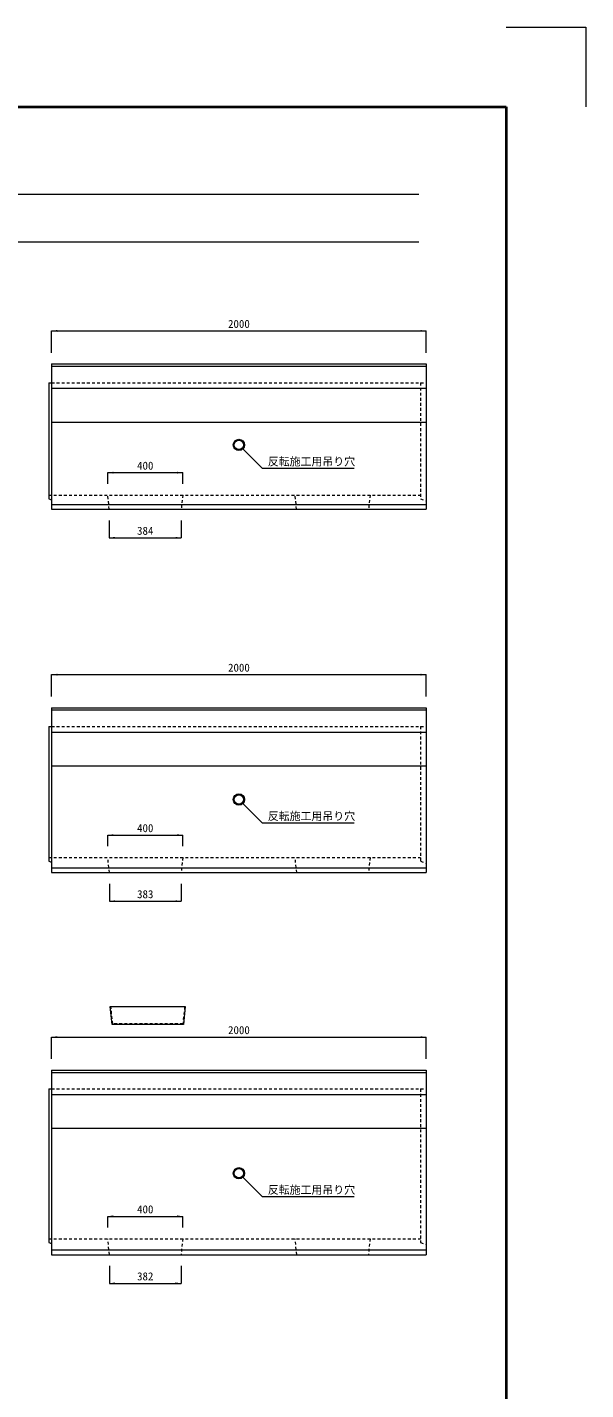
# Model space of a CAD drawing. Units: millimetres at full size. Extents: x -5540 to 13511, y -4102 to 22994.
# Drawn here: x 387 to 3368, y 15721 to 22994 of the extents above; entities that cross this region are included whole.
import ezdxf
from ezdxf.enums import TextEntityAlignment as Align

# ---------------------------------------------------------------- set-up
doc = ezdxf.new("R2010")
doc.units = ezdxf.units.MM
doc.header["$LTSCALE"] = 40
doc.linetypes.add('USER1', pattern=[0.675, 0.375, -0.3])
for name, color, linetype, lineweight in [('Defpoints_3', 7, 'Continuous', 13), ('図枠', 7, 'Continuous', 5), ('寸法線', 7, 'Continuous', 13), ('引出線', 4, 'Continuous', 13), ('本体', 2, 'Continuous', 13)]:
    doc.layers.add(name, color=color, linetype=linetype, lineweight=lineweight)
doc.styles.add('ＭＳ ゴシック', font='')
doc.styles.get('ＭＳ ゴシック').set_extended_font_data('MS Gothic')

# ---------------------------------------------------------------- blocks, each defined once
blk = doc.blocks.new('filled_arrow')
at = {"color": 0, "linetype": 'Continuous', "lineweight": -2}
blk.add_solid([(7.5, 1.25), (0, 0), (7.5, -1.25)], dxfattribs=at)

msp = doc.modelspace()

# ---------------------------------------------------------------- linework, layer by layer
at = {"layer": 'Defpoints_3'}
for p, q in [((2944.03, 22994.37), (3368.23, 22994.37)), ((3368.23, 22994.37), (3368.23, 22570.17))]:
    msp.add_line(p, q, dxfattribs=at)
at = {"layer": '図枠', "lineweight": 40}
for p, q in [((-4691.57, 22570.17), (2944.03, 22570.17)), ((2944.03, 22570.17), (2944.03, 10819.83))]:
    msp.add_line(p, q, dxfattribs=at)
at = {"layer": '図枠', "lineweight": 13}
for p, q in [((-4224.95, 22103.55), (2477.41, 22103.55)), ((-4224.95, 21849.03), (2477.41, 21849.03))]:
    msp.add_line(p, q, dxfattribs=at)
at = {"layer": '寸法線'}
for p, q in [((516.77, 21373.24), (2516.78, 21373.24)), ((516.77, 21256.83), (516.77, 21373.24)), ((2516.78, 21256.83), (2516.78, 21373.24)), ((816.77, 20616.6), (1216.77, 20616.6)), ((816.77, 20556.83), (816.77, 20616.6)), ((1216.77, 20556.83), (1216.77, 20616.6)), ((824.67, 20361.83), (824.67, 20268.85)), ((1208.88, 20361.83), (1208.88, 20268.85)), ((824.67, 20268.85), (1208.88, 20268.85)), ((516.77, 19538.24), (2516.78, 19538.24)), ((516.77, 19421.83), (516.77, 19538.24)), ((2516.78, 19421.83), (2516.78, 19538.24)), ((816.77, 18681.6), (1216.77, 18681.6)), ((816.77, 18621.83), (816.77, 18681.6)), ((1216.77, 18621.83), (1216.77, 18681.6)), ((825.19, 18421.83), (825.19, 18328.85)), ((1208.35, 18421.83), (1208.35, 18328.85)), ((825.19, 18328.85), (1208.35, 18328.85)), ((516.77, 17603.24), (2516.78, 17603.24)), ((516.77, 17486.83), (516.77, 17603.24)), ((2516.78, 17486.83), (2516.78, 17603.24)), ((816.77, 16646.6), (1216.77, 16646.6)), ((816.77, 16586.83), (816.77, 16646.6)), ((1216.77, 16586.83), (1216.77, 16646.6)), ((825.72, 16381.83), (825.72, 16288.85)), ((1207.83, 16381.83), (1207.83, 16288.85)), ((825.72, 16288.85), (1207.83, 16288.85))]:
    msp.add_line(p, q, dxfattribs=at)
at = {"layer": '引出線'}
for points in [[(1537.99, 20743.61), (1640.91, 20640.69), (2131.87, 20640.69)], [(1537.99, 18850.61), (1640.91, 18747.69), (2131.87, 18747.69)], [(1537.99, 16855.61), (1640.91, 16752.69), (2131.87, 16752.69)]]:
    msp.add_lwpolyline(points, dxfattribs=at)
at = {"layer": '本体'}
for p, q in [((516.77, 21196.83), (2516.78, 21196.83)), ((516.77, 21196.83), (516.77, 20421.83)), ((2516.78, 21196.83), (2516.78, 20421.83)), ((516.77, 20421.83), (2516.78, 20421.83)), ((516.77, 19361.83), (2516.78, 19361.83)), ((516.77, 19361.83), (516.77, 18481.83)), ((2516.78, 19361.83), (2516.78, 18481.83)), ((516.77, 18481.83), (2516.78, 18481.83)), ((830.22, 17766.03), (1230.22, 17766.03)), ((840.22, 17671.03), (830.22, 17766.03)), ((1230.22, 17766.03), (1220.22, 17671.03)), ((1220.22, 17671.03), (840.22, 17671.03)), ((516.77, 17426.83), (2516.78, 17426.83)), ((516.77, 17426.83), (516.77, 16441.83)), ((2516.78, 17426.83), (2516.78, 16441.83)), ((516.77, 16441.83), (2516.78, 16441.83))]:
    msp.add_line(p, q, dxfattribs=at)
at = {"layer": '本体', "lineweight": 9}
for p, q in [((516.78, 21184.83), (2516.78, 21184.83)), ((501.77, 21096.83), (516.77, 21096.83)), ((501.77, 21096.83), (501.77, 20476.83)), ((516.77, 21066.83), (2516.77, 21066.83)), ((516.78, 20886.83), (2516.78, 20886.83)), ((501.77, 20476.83), (516.77, 20471.83)), ((516.77, 20447.37), (2516.77, 20447.37)), ((516.78, 19349.83), (2516.78, 19349.83)), ((501.77, 19261.83), (516.77, 19261.83)), ((501.77, 19261.83), (501.77, 18541.83)), ((516.77, 19231.83), (2516.77, 19231.83)), ((516.78, 19051.83), (2516.78, 19051.83)), ((501.77, 18541.83), (516.77, 18536.83)), ((516.78, 18507.16), (2516.78, 18507.16)), ((516.78, 17414.83), (2516.78, 17414.83)), ((501.77, 17326.83), (516.77, 17326.83)), ((501.77, 17326.83), (501.77, 16506.83)), ((516.77, 17296.83), (2516.77, 17296.83)), ((516.78, 17116.83), (2516.78, 17116.83)), ((501.77, 16506.83), (516.77, 16501.83)), ((516.78, 16467.37), (2516.78, 16467.37))]:
    msp.add_line(p, q, dxfattribs=at)
at = {"layer": '本体', "linetype": 'USER1', "lineweight": 9}
for p, q in [((516.77, 21096.83), (2486.77, 21096.83)), ((2486.77, 21096.83), (2516.78, 21096.83)), ((2486.77, 21096.83), (2486.77, 20476.83)), ((501.77, 20496.83), (2486.77, 20496.83)), ((824.67, 20421.83), (816.77, 20496.83)), ((1216.77, 20496.83), (1208.88, 20421.83)), ((1824.67, 20421.83), (1816.78, 20496.83)), ((2216.78, 20496.83), (2208.88, 20421.83)), ((2486.77, 20476.83), (2516.78, 20466.83)), ((516.78, 19261.83), (2486.77, 19261.83)), ((2486.77, 19261.83), (2516.78, 19261.83)), ((2486.77, 19261.83), (2486.77, 18541.83)), ((501.77, 18561.83), (2486.77, 18561.83)), ((825.19, 18481.83), (816.77, 18561.83)), ((1216.77, 18561.83), (1208.35, 18481.83)), ((1825.2, 18481.83), (1816.77, 18561.83)), ((2216.77, 18561.83), (2208.35, 18481.83)), ((2486.77, 18541.83), (2516.78, 18531.83)), ((843.02, 17674.23), (833.45, 17766.03)), ((1226.99, 17766.03), (1217.42, 17674.23)), ((1217.42, 17674.23), (843.02, 17674.23)), ((516.78, 17326.83), (2486.77, 17326.83)), ((2486.77, 17326.83), (2516.78, 17326.83)), ((2486.77, 17326.83), (2486.77, 16506.83)), ((501.77, 16526.83), (2486.77, 16526.83)), ((825.72, 16441.83), (816.77, 16526.83)), ((1216.77, 16526.83), (1207.83, 16441.83)), ((1825.72, 16441.83), (1816.77, 16526.83)), ((2216.77, 16526.83), (2207.83, 16441.83)), ((2486.77, 16506.83), (2516.78, 16496.83))]:
    msp.add_line(p, q, dxfattribs=at)
at = {"layer": '本体', "lineweight": 5}
for centre, radius in [((1516.78, 20764.83), 30), ((1516.78, 20764.83), 25), ((1516.78, 18871.83), 30), ((1516.78, 18871.83), 25), ((1516.78, 16876.83), 30), ((1516.78, 16876.83), 25)]:
    msp.add_circle(centre, radius, dxfattribs=at)

# ---------------------------------------------------------------- block references
at = {"layer": '寸法線', "xscale": 4, "yscale": 4}
for p in [(516.77, 21373.24), (816.77, 20616.6), (824.67, 20268.85), (516.77, 19538.24), (816.77, 18681.6), (825.19, 18328.85), (516.77, 17603.24), (816.77, 16646.6), (825.72, 16288.85)]:
    msp.add_blockref('filled_arrow', p, dxfattribs=at)
at = {"layer": '寸法線', "xscale": 4, "yscale": 4, "rotation": 180}
for p in [(2516.78, 21373.24), (1216.77, 20616.6), (1208.88, 20268.85), (2516.78, 19538.24), (1216.77, 18681.6), (1208.35, 18328.85), (2516.78, 17603.24), (1216.77, 16646.6), (1207.83, 16288.85)]:
    msp.add_blockref('filled_arrow', p, dxfattribs=at)
at = {"layer": '引出線', "xscale": 0.133, "yscale": 0.133, "rotation": 315}
for p in [(1537.99, 20743.61), (1537.99, 18850.61), (1537.99, 16855.61)]:
    msp.add_blockref('filled_arrow', p, dxfattribs=at)

# ---------------------------------------------------------------- texts
at = {"layer": '寸法線', "style": 'ＭＳ ゴシック'}
for s, p in [('2000', (1516.78, 21410.74)), ('400', (1016.77, 20654.1)), ('384', (1016.77, 20306.35)), ('2000', (1516.78, 19575.74)), ('400', (1016.77, 18719.1)), ('383', (1016.77, 18366.35)), ('2000', (1516.78, 17640.74)), ('400', (1016.77, 16684.1)), ('382', (1016.77, 16326.35))]:
    msp.add_text(s, height=42.72, dxfattribs=at).set_placement(p, align=Align.MIDDLE_CENTER)
at = {"layer": '引出線', "style": 'ＭＳ ゴシック'}
for p in [(1670.91, 20697.43), (1670.91, 18804.43), (1670.91, 16809.43)]:
    msp.add_text('反転施工用吊り穴', height=42.72, dxfattribs=at).set_placement(p, align=Align.TOP_LEFT)

doc.saveas('drawing.dxf')
